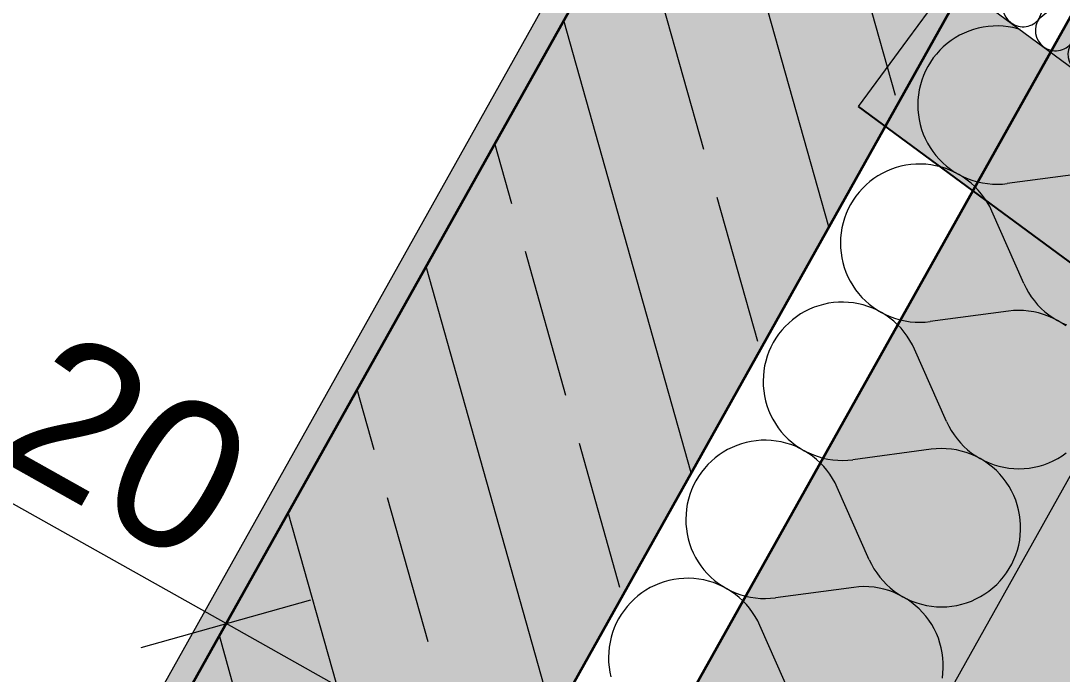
# Model space of a CAD drawing. Header units: metres. Extents: x -27.1 to 50.1, y 105.7 to 163.4.
# Drawn here: x 13.254 to 13.881, y 152.271 to 152.664 of the extents above; entities that cross this region are included whole.
import ezdxf

# ---------------------------------------------------------------- set-up
doc = ezdxf.new("R2010")
doc.units = ezdxf.units.M
doc.header["$MEASUREMENT"] = 0
doc.linetypes.add('Wipeout_Contour', pattern=[1, 0, -1])
for name, color, linetype in [('10  Fassade_Schnittschraffur', 7, 'Continuous'), ('10  Treppen + Rampen', 7, 'Continuous'), ('10  Wand Massiv', 7, 'Continuous'), ('10  Wand Massiv_Deckschraffur', 7, 'Continuous'), ('10  Wand Massiv_Fenster', 7, 'Continuous'), ('10  Wand Massiv_Schnittschraffur', 7, 'Continuous'), ('40  Bemaßung 1_ 50 Deckenspiegel', 7, 'Continuous'), ('Neubau_10  Fassade', 7, 'Continuous'), ('Neubau_10  Fassade_Deckschraffur', 7, 'Continuous'), ('Neubau_10  Treppen + Rampen', 7, 'Continuous')]:
    doc.layers.add(name, color=color, linetype=linetype)
doc.styles.add('ERSTELLTER_STIL_1', font='arial.ttf')

# ---------------------------------------------------------------- blocks, each defined once
blk = doc.blocks.new('*X59', base_point=(-0.16283, 98.00747))
at = {"layer": '10  Wand Massiv_Schnittschraffur', "color": 98, "linetype": 'Continuous', "lineweight": 13, "ltscale": 1000, "true_color": 0x000100}
for p, q in [((13.83331, 152.66034), (13.83036, 152.65972)), ((13.83629, 152.66076), (13.83331, 152.66034)), ((13.83929, 152.661), (13.83629, 152.66076)), ((13.84231, 152.66105), (13.83929, 152.661)), ((13.84531, 152.66091), (13.84231, 152.66105)), ((13.84831, 152.66058), (13.84531, 152.66091)), ((13.85127, 152.66006), (13.84831, 152.66058)), ((13.81913, 152.65544), (13.81652, 152.65394)), ((13.82183, 152.65677), (13.81913, 152.65544)), ((13.82461, 152.65794), (13.82183, 152.65677)), ((13.82746, 152.65892), (13.82461, 152.65794)), ((13.83036, 152.65972), (13.82746, 152.65892)), ((13.8542, 152.65935), (13.85127, 152.66006)), ((13.85559, 152.65892), (13.8542, 152.65935)), ((13.80933, 152.64848), (13.80718, 152.64638)), ((13.81161, 152.65045), (13.80933, 152.64848)), ((13.81401, 152.65227), (13.81161, 152.65045)), ((13.81652, 152.65394), (13.81401, 152.65227)), ((13.8033, 152.64177), (13.80158, 152.6393)), ((13.80517, 152.64413), (13.8033, 152.64177)), ((13.80718, 152.64638), (13.80517, 152.64413)), ((13.80003, 152.63672), (13.79864, 152.63404)), ((13.80158, 152.6393), (13.80003, 152.63672)), ((13.79742, 152.63129), (13.79638, 152.62846)), ((13.79864, 152.63404), (13.79742, 152.63129)), ((13.79552, 152.62557), (13.79485, 152.62264)), ((13.79638, 152.62846), (13.79552, 152.62557)), ((13.79406, 152.61667), (13.79395, 152.61366)), ((13.79436, 152.61967), (13.79406, 152.61667)), ((13.79485, 152.62264), (13.79436, 152.61967)), ((13.79395, 152.61366), (13.79403, 152.61065)), ((13.79403, 152.61065), (13.7943, 152.60765)), ((13.7943, 152.60765), (13.79477, 152.60467)), ((13.79477, 152.60467), (13.79541, 152.60173)), ((13.79541, 152.60173), (13.79625, 152.59883)), ((13.79625, 152.59883), (13.79726, 152.596)), ((13.79726, 152.596), (13.79845, 152.59323)), ((13.79845, 152.59323), (13.79982, 152.59055)), ((13.79982, 152.59055), (13.80135, 152.58795)), ((13.80135, 152.58795), (13.80304, 152.58546)), ((13.80304, 152.58546), (13.80488, 152.58308)), ((13.80488, 152.58308), (13.80688, 152.58082)), ((13.80688, 152.58082), (13.80901, 152.57869)), ((13.77528, 152.57369), (13.77258, 152.57235)), ((13.77806, 152.57485), (13.77528, 152.57369)), ((13.7809, 152.57583), (13.77806, 152.57485)), ((13.78381, 152.57663), (13.7809, 152.57583)), ((13.78676, 152.57725), (13.78381, 152.57663)), ((13.78974, 152.57768), (13.78676, 152.57725)), ((13.79274, 152.57792), (13.78974, 152.57768)), ((13.79575, 152.57797), (13.79274, 152.57792)), ((13.79876, 152.57783), (13.79575, 152.57797)), ((13.80176, 152.57749), (13.79876, 152.57783)), ((13.80472, 152.57697), (13.80176, 152.57749)), ((13.80765, 152.57627), (13.80472, 152.57697)), ((13.81053, 152.57538), (13.80765, 152.57627)), ((13.80901, 152.57869), (13.81127, 152.5767)), ((13.81334, 152.57431), (13.81053, 152.57538)), ((13.81127, 152.5767), (13.81365, 152.57486)), ((13.81609, 152.57306), (13.81334, 152.57431)), ((13.81365, 152.57486), (13.81615, 152.57317)), ((13.81874, 152.57164), (13.81609, 152.57306)), ((13.81615, 152.57317), (13.81875, 152.57165)), ((13.89507, 152.57254), (13.84787, 152.56624)), ((13.76506, 152.56737), (13.76278, 152.5654)), ((13.76746, 152.56919), (13.76506, 152.56737)), ((13.76997, 152.57085), (13.76746, 152.56919)), ((13.77258, 152.57235), (13.76997, 152.57085)), ((13.82131, 152.57006), (13.81874, 152.57164)), ((13.81875, 152.57165), (13.82143, 152.57029)), ((13.82376, 152.56832), (13.82131, 152.57006)), ((13.82143, 152.57029), (13.8242, 152.5691)), ((13.82611, 152.56642), (13.82376, 152.56832)), ((13.8242, 152.5691), (13.82704, 152.56809)), ((13.82832, 152.56439), (13.82611, 152.56642)), ((13.82704, 152.56809), (13.82994, 152.56726)), ((13.82994, 152.56726), (13.83288, 152.56662)), ((13.83288, 152.56662), (13.83586, 152.56616)), ((13.84488, 152.56593), (13.84787, 152.56624)), ((13.75861, 152.56105), (13.75674, 152.55869)), ((13.76063, 152.56329), (13.75861, 152.56105)), ((13.76278, 152.5654), (13.76063, 152.56329)), ((13.83041, 152.56221), (13.82832, 152.56439)), ((13.83235, 152.55991), (13.83041, 152.56221)), ((13.83586, 152.56616), (13.83886, 152.5659)), ((13.83886, 152.5659), (13.84187, 152.56582)), ((13.84187, 152.56582), (13.84488, 152.56593)), ((13.75503, 152.55621), (13.75347, 152.55363)), ((13.75674, 152.55869), (13.75503, 152.55621)), ((13.83415, 152.55749), (13.83235, 152.55991)), ((13.83578, 152.55496), (13.83415, 152.55749)), ((13.83726, 152.55234), (13.83578, 152.55496)), ((13.75087, 152.5482), (13.74983, 152.54537)), ((13.75209, 152.55096), (13.75087, 152.5482)), ((13.75347, 152.55363), (13.75209, 152.55096)), ((13.83856, 152.54962), (13.83726, 152.55234)), ((13.85783, 152.50608), (13.83856, 152.54962)), ((13.74897, 152.54249), (13.7483, 152.53955)), ((13.74983, 152.54537), (13.74897, 152.54249)), ((13.74781, 152.53658), (13.74751, 152.53358)), ((13.7483, 152.53955), (13.74781, 152.53658)), ((13.74751, 152.53358), (13.7474, 152.53057)), ((13.7474, 152.53057), (13.74748, 152.52756)), ((13.74748, 152.52756), (13.74775, 152.52456)), ((13.74775, 152.52456), (13.74821, 152.52159)), ((13.74821, 152.52159), (13.74886, 152.51864)), ((13.74886, 152.51864), (13.74969, 152.51575)), ((13.74969, 152.51575), (13.75071, 152.51291)), ((13.75071, 152.51291), (13.7519, 152.51015)), ((13.7519, 152.51015), (13.75326, 152.50746)), ((13.75326, 152.50746), (13.75479, 152.50487)), ((13.75479, 152.50487), (13.75649, 152.50237)), ((13.85783, 152.50608), (13.85916, 152.50332)), ((13.75649, 152.50237), (13.75833, 152.49999)), ((13.75833, 152.49999), (13.76032, 152.49774)), ((13.76032, 152.49774), (13.76246, 152.49561)), ((13.85916, 152.50332), (13.86066, 152.50066)), ((13.86066, 152.50066), (13.86232, 152.4981)), ((13.86232, 152.4981), (13.86415, 152.49565)), ((13.7315, 152.49177), (13.72873, 152.4906)), ((13.73435, 152.49275), (13.7315, 152.49177)), ((13.73726, 152.49355), (13.73435, 152.49275)), ((13.7402, 152.49417), (13.73726, 152.49355)), ((13.74319, 152.49459), (13.7402, 152.49417)), ((13.74619, 152.49483), (13.74319, 152.49459)), ((13.7492, 152.49488), (13.74619, 152.49483)), ((13.75221, 152.49474), (13.7492, 152.49488)), ((13.7552, 152.49441), (13.75221, 152.49474)), ((13.75817, 152.49389), (13.7552, 152.49441)), ((13.7611, 152.49318), (13.75817, 152.49389)), ((13.76397, 152.49229), (13.7611, 152.49318)), ((13.76246, 152.49561), (13.76472, 152.49362)), ((13.76679, 152.49122), (13.76397, 152.49229)), ((13.76472, 152.49362), (13.7671, 152.49178)), ((13.76953, 152.48997), (13.76679, 152.49122)), ((13.7671, 152.49178), (13.7696, 152.49009)), ((13.86415, 152.49565), (13.86613, 152.49332)), ((13.86613, 152.49332), (13.86826, 152.49113)), ((13.86826, 152.49113), (13.87052, 152.48907)), ((13.7209, 152.4861), (13.7185, 152.48428)), ((13.72341, 152.48777), (13.7209, 152.4861)), ((13.72603, 152.48927), (13.72341, 152.48777)), ((13.72873, 152.4906), (13.72603, 152.48927)), ((13.77219, 152.48856), (13.76953, 152.48997)), ((13.7696, 152.49009), (13.77219, 152.48856)), ((13.77219, 152.48856), (13.77488, 152.4872)), ((13.77475, 152.48697), (13.77219, 152.48856)), ((13.77721, 152.48523), (13.77475, 152.48697)), ((13.77488, 152.4872), (13.77765, 152.48602)), ((13.77955, 152.48334), (13.77721, 152.48523)), ((13.77765, 152.48602), (13.78049, 152.48501)), ((13.78049, 152.48501), (13.78338, 152.48418)), ((13.84852, 152.48946), (13.80132, 152.48315)), ((13.85156, 152.48977), (13.84852, 152.48946)), ((13.85462, 152.48988), (13.85156, 152.48977)), ((13.85767, 152.48979), (13.85462, 152.48988)), ((13.86071, 152.48951), (13.85767, 152.48979)), ((13.86373, 152.48904), (13.86071, 152.48951)), ((13.86671, 152.48837), (13.86373, 152.48904)), ((13.86965, 152.48751), (13.86671, 152.48837)), ((13.87252, 152.48647), (13.86965, 152.48751)), ((13.87052, 152.48907), (13.87291, 152.48717)), ((13.87532, 152.48524), (13.87252, 152.48647)), ((13.87291, 152.48717), (13.87542, 152.48542)), ((13.87803, 152.48384), (13.87532, 152.48524)), ((13.87542, 152.48542), (13.87803, 152.48384)), ((13.71407, 152.4802), (13.71206, 152.47796)), ((13.71622, 152.48231), (13.71407, 152.4802)), ((13.7185, 152.48428), (13.71622, 152.48231)), ((13.78177, 152.4813), (13.77955, 152.48334)), ((13.78386, 152.47913), (13.78177, 152.4813)), ((13.78338, 152.48418), (13.78633, 152.48353)), ((13.7858, 152.47683), (13.78386, 152.47913)), ((13.78633, 152.48353), (13.7893, 152.48308)), ((13.7893, 152.48308), (13.7923, 152.48281)), ((13.7923, 152.48281), (13.79532, 152.48274)), ((13.79532, 152.48274), (13.79833, 152.48285)), ((13.79833, 152.48285), (13.80132, 152.48315)), ((13.87803, 152.48384), (13.88074, 152.48243)), ((13.88065, 152.48227), (13.87803, 152.48384)), ((13.88316, 152.48053), (13.88065, 152.48227)), ((13.88074, 152.48243), (13.88354, 152.48119)), ((13.70848, 152.47313), (13.70692, 152.47055)), ((13.71019, 152.4756), (13.70848, 152.47313)), ((13.71206, 152.47796), (13.71019, 152.4756)), ((13.78759, 152.47441), (13.7858, 152.47683)), ((13.78923, 152.47188), (13.78759, 152.47441)), ((13.70553, 152.46787), (13.70432, 152.46512)), ((13.70692, 152.47055), (13.70553, 152.46787)), ((13.79071, 152.46925), (13.78923, 152.47188)), ((13.79201, 152.46654), (13.79071, 152.46925)), ((13.81128, 152.42299), (13.79201, 152.46654)), ((13.70328, 152.46229), (13.70242, 152.4594)), ((13.70432, 152.46512), (13.70328, 152.46229)), ((13.70125, 152.45349), (13.70096, 152.4505)), ((13.70174, 152.45647), (13.70125, 152.45349)), ((13.70242, 152.4594), (13.70174, 152.45647)), ((13.70096, 152.4505), (13.70085, 152.44749)), ((13.70085, 152.44749), (13.70093, 152.44448)), ((13.70093, 152.44448), (13.7012, 152.44148)), ((13.7012, 152.44148), (13.70166, 152.4385)), ((13.70166, 152.4385), (13.70231, 152.43556)), ((13.70231, 152.43556), (13.70314, 152.43266)), ((13.70314, 152.43266), (13.70415, 152.42983)), ((13.70415, 152.42983), (13.70535, 152.42706)), ((13.70535, 152.42706), (13.70671, 152.42438)), ((13.70671, 152.42438), (13.70824, 152.42178)), ((13.81128, 152.42299), (13.81261, 152.42024)), ((13.70824, 152.42178), (13.70993, 152.41929)), ((13.70993, 152.41929), (13.71178, 152.41691)), ((13.71178, 152.41691), (13.71377, 152.41465)), ((13.81261, 152.42024), (13.8141, 152.41757)), ((13.8141, 152.41757), (13.81577, 152.41501)), ((13.6878, 152.40966), (13.68495, 152.40868)), ((13.6907, 152.41046), (13.6878, 152.40966)), ((13.69365, 152.41108), (13.6907, 152.41046)), ((13.69663, 152.41151), (13.69365, 152.41108)), ((13.69964, 152.41175), (13.69663, 152.41151)), ((13.70265, 152.4118), (13.69964, 152.41175)), ((13.70566, 152.41166), (13.70265, 152.4118)), ((13.70865, 152.41132), (13.70566, 152.41166)), ((13.71162, 152.4108), (13.70865, 152.41132)), ((13.71454, 152.4101), (13.71162, 152.4108)), ((13.71377, 152.41465), (13.7159, 152.41252)), ((13.71742, 152.40921), (13.71454, 152.4101)), ((13.7159, 152.41252), (13.71817, 152.41053)), ((13.71817, 152.41053), (13.72055, 152.40869)), ((13.81577, 152.41501), (13.8176, 152.41256)), ((13.8176, 152.41256), (13.81958, 152.41024)), ((13.81958, 152.41024), (13.82171, 152.40804)), ((13.67686, 152.40468), (13.67435, 152.40302)), ((13.67947, 152.40618), (13.67686, 152.40468)), ((13.68217, 152.40752), (13.67947, 152.40618)), ((13.68495, 152.40868), (13.68217, 152.40752)), ((13.72024, 152.40814), (13.71742, 152.40921)), ((13.72298, 152.40689), (13.72024, 152.40814)), ((13.72055, 152.40869), (13.72304, 152.407)), ((13.72564, 152.40547), (13.72298, 152.40689)), ((13.72304, 152.407), (13.72564, 152.40548)), ((13.72564, 152.40548), (13.72833, 152.40412)), ((13.7282, 152.40389), (13.72564, 152.40547)), ((13.73066, 152.40215), (13.7282, 152.40389)), ((13.72833, 152.40412), (13.7311, 152.40293)), ((13.80197, 152.40637), (13.75477, 152.40007)), ((13.80501, 152.40668), (13.80197, 152.40637)), ((13.80806, 152.40679), (13.80501, 152.40668)), ((13.81112, 152.40671), (13.80806, 152.40679)), ((13.81416, 152.40643), (13.81112, 152.40671)), ((13.81718, 152.40595), (13.81416, 152.40643)), ((13.82016, 152.40528), (13.81718, 152.40595)), ((13.82309, 152.40443), (13.82016, 152.40528)), ((13.82171, 152.40804), (13.82397, 152.40599)), ((13.82597, 152.40338), (13.82309, 152.40443)), ((13.82397, 152.40599), (13.82636, 152.40409)), ((13.82877, 152.40216), (13.82597, 152.40338)), ((13.82636, 152.40409), (13.82887, 152.40234)), ((13.88087, 152.40239), (13.88337, 152.40415)), ((13.66752, 152.39712), (13.66551, 152.39488)), ((13.66967, 152.39923), (13.66752, 152.39712)), ((13.67195, 152.4012), (13.66967, 152.39923)), ((13.67435, 152.40302), (13.67195, 152.4012)), ((13.733, 152.40025), (13.73066, 152.40215)), ((13.7311, 152.40293), (13.73393, 152.40192)), ((13.73522, 152.39822), (13.733, 152.40025)), ((13.73393, 152.40192), (13.73683, 152.40109)), ((13.7373, 152.39604), (13.73522, 152.39822)), ((13.73683, 152.40109), (13.73977, 152.40045)), ((13.73977, 152.40045), (13.74275, 152.39999)), ((13.74275, 152.39999), (13.74575, 152.39973)), ((13.74575, 152.39973), (13.74876, 152.39965)), ((13.74876, 152.39965), (13.75177, 152.39976)), ((13.75177, 152.39976), (13.75477, 152.40007)), ((13.83148, 152.40075), (13.82877, 152.40216)), ((13.82887, 152.40234), (13.83148, 152.40076)), ((13.83148, 152.40076), (13.83419, 152.39934)), ((13.8341, 152.39918), (13.83148, 152.40075)), ((13.83661, 152.39744), (13.8341, 152.39918)), ((13.83419, 152.39934), (13.83699, 152.39811)), ((13.83901, 152.39555), (13.83661, 152.39744)), ((13.83699, 152.39811), (13.83985, 152.39705)), ((13.83985, 152.39705), (13.84278, 152.39619)), ((13.86697, 152.39621), (13.86989, 152.39709)), ((13.86989, 152.39709), (13.87276, 152.39815)), ((13.87276, 152.39815), (13.87555, 152.39939)), ((13.87555, 152.39939), (13.87826, 152.4008)), ((13.87826, 152.4008), (13.88087, 152.40239)), ((13.66364, 152.39252), (13.66192, 152.39004)), ((13.66551, 152.39488), (13.66364, 152.39252)), ((13.73925, 152.39374), (13.7373, 152.39604)), ((13.74104, 152.39132), (13.73925, 152.39374)), ((13.74268, 152.38879), (13.74104, 152.39132)), ((13.84128, 152.3935), (13.83901, 152.39555)), ((13.84341, 152.39131), (13.84128, 152.3935)), ((13.84278, 152.39619), (13.84576, 152.39551)), ((13.8454, 152.38899), (13.84341, 152.39131)), ((13.84576, 152.39551), (13.84878, 152.39502)), ((13.84878, 152.39502), (13.85182, 152.39473)), ((13.85182, 152.39473), (13.85488, 152.39464)), ((13.85488, 152.39464), (13.85793, 152.39474)), ((13.85793, 152.39474), (13.86097, 152.39504)), ((13.86097, 152.39504), (13.86399, 152.39553)), ((13.86399, 152.39553), (13.86697, 152.39621)), ((13.65898, 152.38479), (13.65776, 152.38203)), ((13.66037, 152.38746), (13.65898, 152.38479)), ((13.66192, 152.39004), (13.66037, 152.38746)), ((13.74415, 152.38617), (13.74268, 152.38879)), ((13.74546, 152.38345), (13.74415, 152.38617)), ((13.84724, 152.38655), (13.8454, 152.38899)), ((13.84891, 152.38399), (13.84724, 152.38655)), ((13.65672, 152.3792), (13.65586, 152.37632)), ((13.65776, 152.38203), (13.65672, 152.3792)), ((13.76473, 152.33991), (13.74546, 152.38345)), ((13.85042, 152.38134), (13.84891, 152.38399)), ((13.85176, 152.37859), (13.85042, 152.38134)), ((13.85291, 152.37576), (13.85176, 152.37859)), ((13.65519, 152.37338), (13.6547, 152.37041)), ((13.65586, 152.37632), (13.65519, 152.37338)), ((13.85388, 152.37286), (13.85291, 152.37576)), ((13.85467, 152.36991), (13.85388, 152.37286)), ((13.6544, 152.36741), (13.65429, 152.3644)), ((13.6547, 152.37041), (13.6544, 152.36741)), ((13.85526, 152.36691), (13.85467, 152.36991)), ((13.85566, 152.36388), (13.85526, 152.36691)), ((13.65429, 152.3644), (13.65437, 152.36139)), ((13.65437, 152.36139), (13.65465, 152.35839)), ((13.85586, 152.36083), (13.85566, 152.36388)), ((13.85587, 152.35778), (13.85586, 152.36083)), ((13.65465, 152.35839), (13.65511, 152.35541)), ((13.65511, 152.35541), (13.65576, 152.35247)), ((13.8553, 152.35169), (13.85568, 152.35473)), ((13.85568, 152.35473), (13.85587, 152.35778)), ((13.65576, 152.35247), (13.65659, 152.34958)), ((13.65659, 152.34958), (13.6576, 152.34674)), ((13.85396, 152.34574), (13.85472, 152.34869)), ((13.85472, 152.34869), (13.8553, 152.35169)), ((13.6576, 152.34674), (13.65879, 152.34398)), ((13.65879, 152.34398), (13.66016, 152.34129)), ((13.66016, 152.34129), (13.66169, 152.3387)), ((13.85186, 152.34), (13.853, 152.34283)), ((13.853, 152.34283), (13.85396, 152.34574)), ((13.66169, 152.3387), (13.66338, 152.3362)), ((13.66338, 152.3362), (13.66523, 152.33382)), ((13.76473, 152.33991), (13.76605, 152.33715)), ((13.76605, 152.33715), (13.76755, 152.33449)), ((13.76755, 152.33449), (13.76922, 152.33193)), ((13.84739, 152.33201), (13.84905, 152.33458)), ((13.84905, 152.33458), (13.85054, 152.33724)), ((13.85054, 152.33724), (13.85186, 152.34)), ((13.6471, 152.328), (13.64415, 152.32738)), ((13.65008, 152.32842), (13.6471, 152.328)), ((13.65308, 152.32866), (13.65008, 152.32842)), ((13.65609, 152.32871), (13.65308, 152.32866)), ((13.6591, 152.32857), (13.65609, 152.32871)), ((13.6621, 152.32824), (13.6591, 152.32857)), ((13.66506, 152.32772), (13.6621, 152.32824)), ((13.66523, 152.33382), (13.66722, 152.33157)), ((13.66722, 152.33157), (13.66935, 152.32944)), ((13.66935, 152.32944), (13.67161, 152.32745)), ((13.76922, 152.33193), (13.77105, 152.32948)), ((13.77105, 152.32948), (13.77303, 152.32715)), ((13.84359, 152.32723), (13.84556, 152.32956)), ((13.84556, 152.32956), (13.84739, 152.33201)), ((13.63292, 152.3231), (13.63031, 152.3216)), ((13.63562, 152.32443), (13.63292, 152.3231)), ((13.6384, 152.3256), (13.63562, 152.32443)), ((13.64125, 152.32658), (13.6384, 152.3256)), ((13.64415, 152.32738), (13.64125, 152.32658)), ((13.66799, 152.32701), (13.66506, 152.32772)), ((13.67087, 152.32612), (13.66799, 152.32701)), ((13.67368, 152.32505), (13.67087, 152.32612)), ((13.67161, 152.32745), (13.674, 152.32561)), ((13.67643, 152.3238), (13.67368, 152.32505)), ((13.674, 152.32561), (13.67649, 152.32392)), ((13.67908, 152.32239), (13.67643, 152.3238)), ((13.67649, 152.32392), (13.67909, 152.32239)), ((13.68165, 152.3208), (13.67908, 152.32239)), ((13.67909, 152.32239), (13.68178, 152.32103)), ((13.75542, 152.32329), (13.70822, 152.31698)), ((13.75846, 152.3236), (13.75542, 152.32329)), ((13.76151, 152.32371), (13.75846, 152.3236)), ((13.76456, 152.32362), (13.76151, 152.32371)), ((13.76761, 152.32334), (13.76456, 152.32362)), ((13.77063, 152.32287), (13.76761, 152.32334)), ((13.77361, 152.3222), (13.77063, 152.32287)), ((13.77303, 152.32715), (13.77515, 152.32496)), ((13.77654, 152.32134), (13.77361, 152.3222)), ((13.77515, 152.32496), (13.77742, 152.3229)), ((13.77742, 152.3229), (13.77981, 152.321)), ((13.83682, 152.32106), (13.83921, 152.32297)), ((13.83921, 152.32297), (13.84147, 152.32503)), ((13.84147, 152.32503), (13.84359, 152.32723)), ((13.62312, 152.31614), (13.62097, 152.31403)), ((13.6254, 152.31811), (13.62312, 152.31614)), ((13.6278, 152.31993), (13.6254, 152.31811)), ((13.63031, 152.3216), (13.6278, 152.31993)), ((13.68411, 152.31906), (13.68165, 152.3208)), ((13.68178, 152.32103), (13.68454, 152.31985)), ((13.68645, 152.31717), (13.68411, 152.31906)), ((13.68454, 152.31985), (13.68738, 152.31884)), ((13.68867, 152.31513), (13.68645, 152.31717)), ((13.68738, 152.31884), (13.69028, 152.31801)), ((13.69028, 152.31801), (13.69322, 152.31736)), ((13.69322, 152.31736), (13.6962, 152.31691)), ((13.6962, 152.31691), (13.6992, 152.31664)), ((13.6992, 152.31664), (13.70221, 152.31657)), ((13.70221, 152.31657), (13.70522, 152.31668)), ((13.70522, 152.31668), (13.70822, 152.31698)), ((13.77941, 152.3203), (13.77654, 152.32134)), ((13.78221, 152.31907), (13.77941, 152.3203)), ((13.77981, 152.321), (13.78231, 152.31925)), ((13.78493, 152.31767), (13.78221, 152.31907)), ((13.78231, 152.31925), (13.78493, 152.31767)), ((13.78493, 152.31767), (13.78764, 152.31626)), ((13.78755, 152.3161), (13.78493, 152.31767)), ((13.79006, 152.31436), (13.78755, 152.3161)), ((13.78764, 152.31626), (13.79043, 152.31502)), ((13.82621, 152.31506), (13.829, 152.3163)), ((13.829, 152.3163), (13.83171, 152.31772)), ((13.83171, 152.31772), (13.83432, 152.31931)), ((13.83432, 152.31931), (13.83682, 152.32106)), ((13.61709, 152.30943), (13.61537, 152.30695)), ((13.61895, 152.31179), (13.61709, 152.30943)), ((13.62097, 152.31403), (13.61895, 152.31179)), ((13.69075, 152.31296), (13.68867, 152.31513)), ((13.69269, 152.31066), (13.69075, 152.31296)), ((13.69449, 152.30824), (13.69269, 152.31066)), ((13.79246, 152.31246), (13.79006, 152.31436)), ((13.79043, 152.31502), (13.7933, 152.31397)), ((13.79473, 152.31041), (13.79246, 152.31246)), ((13.7933, 152.31397), (13.79623, 152.3131)), ((13.79686, 152.30823), (13.79473, 152.31041)), ((13.79623, 152.3131), (13.79921, 152.31242)), ((13.79921, 152.31242), (13.80223, 152.31194)), ((13.80223, 152.31194), (13.80527, 152.31165)), ((13.80527, 152.31165), (13.80832, 152.31155)), ((13.80832, 152.31155), (13.81138, 152.31166)), ((13.81138, 152.31166), (13.81442, 152.31195)), ((13.81442, 152.31195), (13.81744, 152.31244)), ((13.81744, 152.31244), (13.82041, 152.31313)), ((13.82041, 152.31313), (13.82334, 152.314)), ((13.82334, 152.314), (13.82621, 152.31506)), ((13.61382, 152.30438), (13.61243, 152.3017)), ((13.61537, 152.30695), (13.61382, 152.30438)), ((13.69613, 152.30571), (13.69449, 152.30824)), ((13.6976, 152.30308), (13.69613, 152.30571)), ((13.69891, 152.30037), (13.6976, 152.30308)), ((13.79885, 152.30591), (13.79686, 152.30823)), ((13.80068, 152.30346), (13.79885, 152.30591)), ((13.80236, 152.30091), (13.80068, 152.30346)), ((13.61121, 152.29895), (13.61017, 152.29612)), ((13.61243, 152.3017), (13.61121, 152.29895)), ((13.71817, 152.25682), (13.69891, 152.30037)), ((13.80387, 152.29825), (13.80236, 152.30091)), ((13.8052, 152.2955), (13.80387, 152.29825)), ((13.60931, 152.29323), (13.60864, 152.2903)), ((13.61017, 152.29612), (13.60931, 152.29323)), ((13.80636, 152.29267), (13.8052, 152.2955)), ((13.80733, 152.28978), (13.80636, 152.29267)), ((13.60785, 152.28433), (13.60774, 152.28132)), ((13.60815, 152.28732), (13.60785, 152.28433)), ((13.60864, 152.2903), (13.60815, 152.28732)), ((13.80811, 152.28682), (13.80733, 152.28978)), ((13.80871, 152.28383), (13.80811, 152.28682)), ((13.60774, 152.28132), (13.60782, 152.27831)), ((13.60782, 152.27831), (13.60809, 152.27531)), ((13.80911, 152.2808), (13.80871, 152.28383)), ((13.80931, 152.27775), (13.80911, 152.2808)), ((13.60809, 152.27531), (13.60855, 152.27233)), ((13.60855, 152.27233), (13.6092, 152.26939)), ((13.80875, 152.26861), (13.80913, 152.27164)), ((13.80913, 152.27164), (13.80932, 152.27469)), ((13.80932, 152.27469), (13.80931, 152.27775))]:
    blk.add_line(p, q, dxfattribs=at)
blk = doc.blocks.new('*X75', base_point=(-0.16283, 98.00747))
at = {"layer": '10  Fassade_Schnittschraffur', "color": 98, "linetype": 'Continuous', "lineweight": 13, "ltscale": 1000, "true_color": 0x000100}
for p, q in [((13.82795, 152.69443), (13.86662, 152.72637)), ((13.84753, 152.67998), (13.86662, 152.72637)), ((13.84753, 152.67998), (13.88621, 152.71193)), ((13.86712, 152.66554), (13.88621, 152.71193)), ((13.82795, 152.69443), (13.82993, 152.69923)), ((13.86712, 152.66554), (13.90579, 152.69749)), ((13.8867, 152.6511), (13.90579, 152.69749)), ((13.8867, 152.6511), (13.92538, 152.68305)), ((13.90628, 152.63666), (13.92538, 152.68305)), ((13.90628, 152.63666), (13.94496, 152.6686)), ((13.92587, 152.62222), (13.94496, 152.6686)), ((13.92587, 152.62222), (13.96454, 152.65416)), ((13.94545, 152.60777), (13.96454, 152.65416)), ((13.94545, 152.60777), (13.98413, 152.63972)), ((13.96504, 152.59333), (13.98413, 152.63972)), ((13.96504, 152.59333), (14.00371, 152.62528)), ((13.98462, 152.57889), (14.00371, 152.62528)), ((13.98462, 152.57889), (14.0233, 152.61084)), ((14.0042, 152.56445), (14.0233, 152.61084)), ((14.0042, 152.56445), (14.04288, 152.59639)), ((14.02379, 152.55), (14.04288, 152.59639)), ((14.02379, 152.55), (14.06246, 152.58195)), ((14.04337, 152.53556), (14.06246, 152.58195)), ((14.04337, 152.53556), (14.08205, 152.56751)), ((14.06296, 152.52112), (14.08205, 152.56751)), ((14.06296, 152.52112), (14.10163, 152.55307)), ((14.08254, 152.50668), (14.10163, 152.55307)), ((14.08254, 152.50668), (14.12122, 152.53863)), ((14.10212, 152.49224), (14.12122, 152.53863)), ((14.10212, 152.49224), (14.1408, 152.52418)), ((14.12171, 152.47779), (14.1408, 152.52418)), ((14.12171, 152.47779), (14.16038, 152.50974)), ((14.14129, 152.46335), (14.16038, 152.50974)), ((14.14129, 152.46335), (14.17997, 152.4953)), ((14.16088, 152.44891), (14.17997, 152.4953)), ((14.16088, 152.44891), (14.19955, 152.48086)), ((14.18046, 152.43447), (14.19955, 152.48086)), ((14.18046, 152.43447), (14.18129, 152.43515))]:
    blk.add_line(p, q, dxfattribs=at)
for centre, start, end in [((13.87642, 152.71915), 142.08556, 143.59332), ((13.85683, 152.73359), 323.59332, 325.09613), ((13.896, 152.70471), 53.59332, 86.30752), ((13.87642, 152.71915), 323.59332, 339.39034), ((13.896, 152.70471), 127.21052, 143.59332), ((13.896, 152.70471), 323.59332, 53.59332), ((13.91558, 152.69027), 53.59332, 143.59332), ((13.91558, 152.69027), 323.59332, 53.59332), ((13.83774, 152.68721), 143.59332, 233.59332), ((13.81816, 152.70165), 309.16579, 323.59332), ((13.93517, 152.67583), 53.59332, 143.59332), ((13.93517, 152.67583), 323.59332, 53.59332), ((13.83774, 152.68721), 233.59332, 323.59332), ((13.85732, 152.67276), 143.59332, 233.59332), ((13.95475, 152.66138), 53.59332, 143.59332), ((13.95475, 152.66138), 323.59332, 53.59332), ((13.85732, 152.67276), 233.59332, 323.59332), ((13.87691, 152.65832), 143.59332, 233.59332), ((13.97434, 152.64694), 53.59332, 143.59332), ((13.97434, 152.64694), 323.59332, 53.59332), ((13.87691, 152.65832), 233.59332, 323.59332), ((13.89649, 152.64388), 143.59332, 233.59332), ((13.99392, 152.6325), 53.59332, 143.59332), ((13.99392, 152.6325), 323.59332, 53.59332), ((13.89649, 152.64388), 233.59332, 323.59332), ((13.91608, 152.62944), 143.59332, 233.59332), ((14.0135, 152.61806), 53.59332, 143.59332), ((14.0135, 152.61806), 323.59332, 53.59332), ((13.91608, 152.62944), 233.59332, 323.59332), ((13.93566, 152.61499), 143.59332, 233.59332), ((14.03309, 152.60361), 53.59332, 143.59332), ((14.03309, 152.60361), 323.59332, 53.59332), ((13.93566, 152.61499), 233.59332, 323.59332), ((13.95524, 152.60055), 143.59332, 233.59332), ((14.05267, 152.58917), 53.59332, 143.59332), ((14.05267, 152.58917), 323.59332, 53.59332), ((13.95524, 152.60055), 233.59332, 323.59332), ((13.97483, 152.58611), 143.59332, 233.59332), ((14.07226, 152.57473), 53.59332, 143.59332), ((13.97483, 152.58611), 233.59332, 323.59332), ((13.99441, 152.57167), 143.59332, 233.59332), ((14.07226, 152.57473), 323.59332, 53.59332), ((14.09184, 152.56029), 53.59332, 143.59332), ((14.09184, 152.56029), 323.59332, 53.59332), ((13.99441, 152.57167), 233.59332, 323.59332), ((14.014, 152.55723), 143.59332, 233.59332), ((14.11142, 152.54585), 53.59332, 143.59332), ((14.11142, 152.54585), 323.59332, 53.59332), ((14.014, 152.55723), 233.59332, 323.59332), ((14.03358, 152.54278), 143.59332, 233.59332), ((14.13101, 152.5314), 53.59332, 143.59332), ((14.13101, 152.5314), 323.59332, 53.59332), ((14.03358, 152.54278), 233.59332, 323.59332), ((14.05316, 152.52834), 143.59332, 233.59332), ((14.15059, 152.51696), 53.59332, 143.59332), ((14.15059, 152.51696), 323.59332, 53.59332), ((14.05316, 152.52834), 233.59332, 323.59332), ((14.07275, 152.5139), 143.59332, 233.59332), ((14.17018, 152.50252), 53.59332, 143.59332), ((14.17018, 152.50252), 323.59332, 53.59332), ((14.07275, 152.5139), 233.59332, 323.59332), ((14.09233, 152.49946), 143.59332, 233.59332), ((14.18976, 152.48808), 53.59332, 143.59332), ((14.18976, 152.48808), 323.59332, 53.59332), ((14.09233, 152.49946), 233.59332, 323.59332), ((14.11192, 152.48502), 143.59332, 233.59332), ((14.20934, 152.47364), 53.59332, 143.59332), ((14.20934, 152.47364), 52.37082, 53.59332), ((14.11192, 152.48502), 233.59332, 323.59332), ((14.1315, 152.47057), 143.59332, 233.59332), ((14.1315, 152.47057), 233.59332, 323.59332), ((14.15108, 152.45613), 143.59332, 233.59332), ((14.15108, 152.45613), 233.59332, 323.59332), ((14.17067, 152.44169), 143.59332, 233.59332), ((14.17067, 152.44169), 233.59332, 323.59332), ((14.19025, 152.42725), 143.59332, 155.45128), ((14.16602, 152.41488), 52.37082, 53.59332)]:
    blk.add_arc(centre, 0.01217, start, end, dxfattribs=at)

msp = doc.modelspace()

# ---------------------------------------------------------------- hatches: boundary and pattern name
at = {"layer": '10  Wand Massiv_Deckschraffur', "linetype": 'Continuous', "lineweight": 0, "true_color": 0xffffff}
msp.add_hatch(color=7, dxfattribs=at).paths.add_polyline_path([(13.75827, 152.61265), (17.36576, 149.95233), (17.5505, 150.28204), (13.98084, 152.91446)])
at = {"layer": '10  Wand Massiv_Schnittschraffur', "linetype": 'Continuous', "lineweight": 0, "true_color": 0xffffff}
msp.add_hatch(color=7, dxfattribs=at).paths.add_polyline_path([(13.66567, 152.84651), (11.06976, 148.21346), (11.08284, 148.20612), (13.67876, 152.83918)])
at = {"layer": '10  Wand Massiv_Schnittschraffur', "linetype": 'Continuous', "lineweight": 13, "true_color": 0x000100}
h = msp.add_hatch(dxfattribs=at)
h.set_pattern_fill('Gips_0001', color=98, style=0, pattern_type=2)
h.set_pattern_definition([(87.605446, (0, 0), (-0.02497817, 0.001044517), [0, -0.025])])
h.paths.add_polyline_path([(13.66567, 152.84651), (11.06976, 148.21346), (11.08284, 148.20612), (13.67876, 152.83918)])

# ---------------------------------------------------------------- linework, layer by layer
at = {"layer": '10  Wand Massiv', "color": 7, "linetype": 'Continuous', "lineweight": 35, "ltscale": 1000}
msp.add_line((13.67876, 152.83918), (11.08284, 148.20612), dxfattribs=at)
at = {"layer": '10  Wand Massiv', "color": 7, "linetype": 'Continuous', "lineweight": 13, "ltscale": 1000}
for p, q in [((13.78795, 152.65289), (13.87698, 152.77362)), ((13.75828, 152.61265), (13.78795, 152.65289))]:
    msp.add_line(p, q, dxfattribs=at)
at = {"layer": '10  Wand Massiv', "color": 7, "linetype": 'Continuous', "lineweight": 13, "ltscale": 1000, "flags": 128}
msp.add_lwpolyline([(13.66567, 152.84651), (11.06976, 148.21346)], dxfattribs=at)
at = {"layer": '10  Wand Massiv_Fenster', "color": 7, "linetype": 'Continuous', "lineweight": 13, "ltscale": 1000}
for p, q in [((13.78795, 152.65289), (13.87698, 152.77362)), ((13.75828, 152.61265), (13.78795, 152.65289))]:
    msp.add_line(p, q, dxfattribs=at)
at = {"layer": '10  Wand Massiv_Fenster', "color": 7, "linetype": 'Continuous', "lineweight": 25, "ltscale": 1000}
msp.add_line((17.36576, 149.95233), (13.75828, 152.61265), dxfattribs=at)
at = {"layer": '40  Bemaßung 1_ 50 Deckenspiegel', "color": 7, "linetype": 'Continuous', "lineweight": 13, "ltscale": 1000}
for p, q in [((13.37748, 152.30148), (12.17347, 152.9761)), ((13.41185, 152.36282), (13.34311, 152.24014)), ((13.32644, 152.2871), (13.42853, 152.31587)), ((13.55196, 152.20372), (13.37748, 152.30148))]:
    msp.add_line(p, q, dxfattribs=at)

# ---------------------------------------------------------------- texts
at = {"layer": '40  Bemaßung 1_ 50 Deckenspiegel', "color": 7, "linetype": 'Continuous', "lineweight": 13, "insert": (13.2344, 152.40229), "char_height": 0.09, "width": 0.1365948, "attachment_point": 7, "rotation": 330.73796, "style": 'ERSTELLTER_STIL_1'}
msp.add_mtext('\\A1;{\\pql;\\fArial|b0|i0|c0|p38;20}', dxfattribs=at)

# ---------------------------------------------------------------- next in the draw order: wipeouts: each hides what was drawn before it
at = {"color": 254, "linetype": 'Wipeout_Contour', "lineweight": 0, "ltscale": 1073.703104}
msp.add_wipeout([(14.17345, 152.42452), (14.21677, 152.48327), (13.89773, 152.71855), (13.89379, 152.71151), (13.85103, 152.73548), (13.82122, 152.68427), (13.98344, 152.56464)], dxfattribs=at).dxf.layer = 'Neubau_10  Fassade_Deckschraffur'

# ---------------------------------------------------------------- next in the draw order: hatches: boundary and pattern name
at = {"layer": '10  Wand Massiv_Schnittschraffur', "linetype": 'Continuous', "lineweight": 0, "true_color": 0xffffff}
msp.add_hatch(color=7, dxfattribs=at).paths.add_polyline_path([(11.25732, 148.10836), (13.85324, 152.74142), (13.67876, 152.83918), (11.08284, 148.20612)])
at = {"layer": '10  Wand Massiv_Schnittschraffur', "linetype": 'Continuous', "lineweight": 13, "true_color": 0x000100}
h = msp.add_hatch(dxfattribs=at)
h.set_pattern_fill('Beton__Stahlbeton_0001', color=98, style=0, pattern_type=2)
h.set_pattern_definition([(105.73796, (0, 0), (0.11550147, 0.03254858), []), (105.73796, (-0.05775, -0.01627), (0.11550147, 0.03254858), [0.09, -0.03])])
h.paths.add_polyline_path([(11.25732, 148.10836), (13.85324, 152.74142), (13.67876, 152.83918), (11.08284, 148.20612)])
at = {"layer": 'Neubau_10  Treppen + Rampen', "linetype": 'Continuous', "lineweight": 0, "true_color": 0x8f8f8f}
msp.add_hatch(color=252, dxfattribs=at).paths.add_polyline_path([(17.13958, 149.54865), (18.6134, 152.17904), (1.22359, 162.02526), (0.69985, 161.09051), (14.3275, 153.45489), (13.60096, 152.15819)])

# ---------------------------------------------------------------- next in the draw order: linework, layer by layer
at = {"layer": '10  Wand Massiv', "color": 7, "linetype": 'Continuous', "lineweight": 35, "ltscale": 1000}
msp.add_line((11.25732, 148.10836), (13.82122, 152.68427), dxfattribs=at)
at = {"layer": '10  Wand Massiv', "color": 7, "linetype": 'Continuous', "lineweight": 13, "ltscale": 1000, "flags": 128}
msp.add_lwpolyline([(11.4318, 148.0106), (13.98344, 152.56464)], dxfattribs=at)
at = {"layer": 'Neubau_10  Fassade', "color": 7, "linetype": 'Continuous', "lineweight": 18, "ltscale": 1000, "flags": 128}
msp.add_lwpolyline([(13.89773, 152.71855), (13.89379, 152.71151), (13.85103, 152.73548), (13.82122, 152.68427), (13.98344, 152.56464), (14.17345, 152.42452), (14.21677, 152.48327)], dxfattribs=at)
at = {"layer": 'Neubau_10  Treppen + Rampen', "color": 8, "linetype": 'Continuous', "lineweight": 35, "ltscale": 1000, "flags": 128}
msp.add_lwpolyline([(1.22359, 162.02526), (0.69985, 161.09051), (14.3275, 153.45489), (13.60096, 152.15819), (17.13958, 149.54865)], dxfattribs=at)

# ---------------------------------------------------------------- next in the draw order: block references
at = {"layer": '10  Treppen + Rampen', "color": 7, "linetype": 'Continuous', "lineweight": 13, "ltscale": 1000}
for name in ['*X75', '*X59']:
    msp.add_blockref(name, (-0.16283, 98.00747), dxfattribs=at)

doc.saveas('drawing.dxf')
